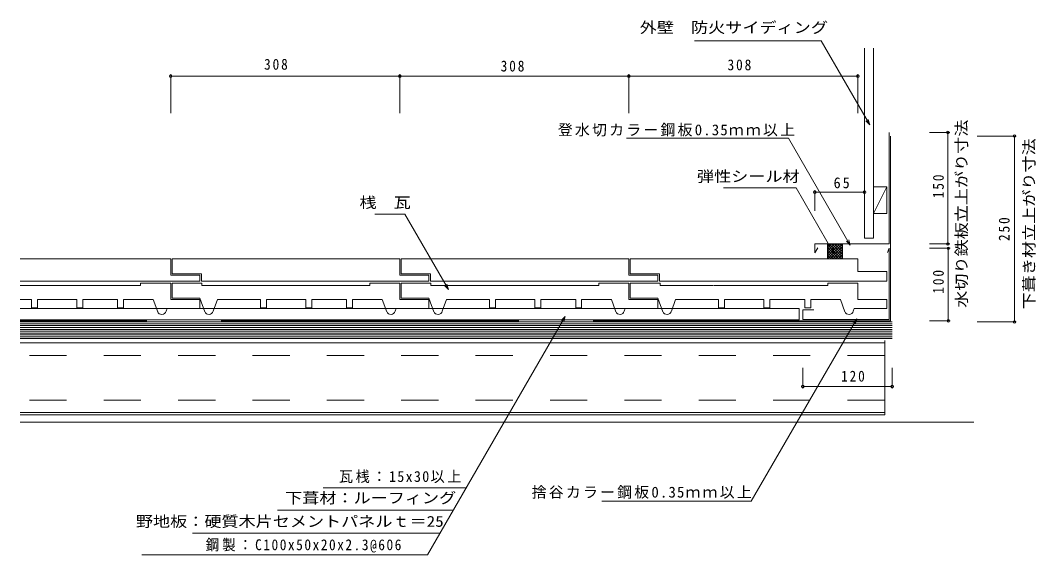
# Model space of a CAD drawing. Units: millimetres, scale not verified. Extents: x -680 to 685, y -354 to 365.
import ezdxf
from ezdxf.enums import TextEntityAlignment as Align

# ---------------------------------------------------------------- set-up
doc = ezdxf.new("R2010")
doc.units = ezdxf.units.MM
doc.header["$LTSCALE"] = 10
doc.linetypes.add('USER1', pattern=[10, 5, -5])
doc.linetypes.add('USER2', pattern=[50, 40, -10])
for name, color, linetype, lineweight in [('0-0_LAYER001', 4, 'Continuous', 18), ('0-1_LAYER003', 7, 'Continuous', 18), ('0-2_LAYER007', 7, 'Continuous', 18)]:
    doc.layers.add(name, color=color, linetype=linetype, lineweight=lineweight)
doc.styles.add('ＭＳ ゴシック', font='')
doc.styles.get('ＭＳ ゴシック').set_extended_font_data('MS Gothic')

msp = doc.modelspace()

# ---------------------------------------------------------------- linework, layer by layer
at = {"layer": '0-0_LAYER001', "color": 7}
for p, q in [((270.83, 337.25), (226.48, 337.25)), ((455.06, 327.72), (455.06, 72.01)), ((467.06, 327.72), (467.06, 72.01)), ((-477.97, 292.38), (-477.97, 239.88)), ((-169.97, 289.88), (-477.97, 289.88)), ((-169.97, 292.38), (-169.97, 239.88)), ((138.03, 289.88), (-169.97, 289.88)), ((138.03, 292.38), (138.03, 239.88)), ((446.03, 289.88), (138.03, 289.88)), ((446.03, 292.38), (446.03, 239.88)), ((569.61, 214.2), (542.11, 214.2)), ((567.11, 64.2), (567.11, 214.2)), ((659.07, 209.31), (606.57, 209.31)), ((656.57, 209.31), (656.57, -40.69)), ((485.06, 141.24), (467.06, 105.24)), ((388.06, 136.39), (388.06, 108.89)), ((388.06, 133.89), (455.06, 133.89)), ((455.06, 136.39), (455.06, 108.89)), ((455.06, 72.01), (467.06, 72.01)), ((388.06, 64.2), (488.06, 64.2)), ((569.61, 64.2), (542.11, 64.2)), ((570.12, 58.38), (542.11, 58.38)), ((567.62, -39.19), (567.62, 58.38)), ((-477.97, 44.2), (-680.19, 44.2)), ((-477.97, 44.2), (-477.97, 22.24)), ((-475.97, 44.2), (-475.97, 24.23)), ((-169.97, 44.2), (-475.97, 44.2)), ((-169.97, 44.2), (-169.97, 22.24)), ((-169.97, 44.2), (-169.97, 24.23)), ((-167.97, 44.2), (-167.97, 24.23)), ((138.03, 44.2), (-167.97, 44.2)), ((138.03, 44.2), (138.03, 22.24)), ((140.03, 44.2), (140.03, 24.23)), ((446.03, 44.2), (140.03, 44.2)), ((446.03, 44.2), (446.03, 26.97)), ((-438.97, 14.01), (-680.19, 14.01)), ((-436.65, 24.23), (-475.97, 24.23)), ((-436.65, 24.23), (-436.65, 14.01)), ((-130.97, 14.01), (-436.65, 14.01)), ((-128.65, 24.23), (-167.97, 24.23)), ((-128.65, 24.23), (-128.65, 14.01)), ((177.03, 14.01), (-128.65, 14.01)), ((179.35, 24.23), (140.03, 24.23)), ((179.35, 24.23), (179.35, 14.01)), ((485.03, 14.01), (179.35, 14.01)), ((446.03, 26.97), (485.03, 26.97)), ((485.03, 14.01), (485.03, 26.97)), ((367.06, -22.69), (-680.19, -22.69)), ((367.06, -22.69), (367.06, -37.69)), ((372.06, -24.25), (386.77, -24.25)), ((367.06, -37.69), (-680.19, -37.69)), ((492.06, -40.69), (-680.19, -40.69)), ((570.12, -39.19), (542.11, -39.19)), ((659.07, -40.69), (606.57, -40.69)), ((482.06, -65.69), (482.06, -165.69)), ((482.06, -68.89), (-680.19, -68.89)), ((372.06, -130.08), (372.06, -102.58)), ((492.06, -130.08), (492.06, -102.58)), ((492.06, -127.58), (372.06, -127.58)), ((482.06, -162.49), (-680.19, -162.49)), ((482.06, -165.69), (-680.19, -165.69)), ((-80.44, -263.8), (-272.84, -263.8)), ((-98.12, -293.78), (-334.25, -293.78)), ((-115.77, -324.68), (-448.75, -324.68))]:
    msp.add_line(p, q, dxfattribs=at)
at = {"layer": '0-0_LAYER001', "color": 1}
for p, q in [((425.29, 64.2), (405.29, 44.2)), ((421.75, 64.2), (405.29, 47.74)), ((418.22, 64.2), (405.29, 51.27)), ((414.68, 64.2), (405.29, 54.81)), ((411.15, 64.2), (405.29, 58.34)), ((407.61, 64.2), (405.29, 61.88)), ((424.08, 44.2), (405.29, 62.99)), ((420.54, 44.2), (405.29, 59.45)), ((417.01, 44.2), (405.29, 55.92)), ((425.29, 46.52), (407.61, 64.2)), ((425.29, 60.66), (408.82, 44.2)), ((425.29, 50.06), (411.15, 64.2)), ((425.29, 57.13), (412.36, 44.2)), ((425.29, 53.59), (414.68, 64.2)), ((425.29, 57.13), (418.22, 64.2)), ((425.29, 60.66), (421.75, 64.2)), ((413.47, 44.2), (405.29, 52.38)), ((409.93, 44.2), (405.29, 48.84)), ((406.4, 44.2), (405.29, 45.31)), ((425.29, 53.59), (415.9, 44.2)), ((425.29, 50.06), (419.43, 44.2)), ((425.29, 46.52), (422.97, 44.2)), ((492.06, -43.19), (-680.19, -43.19)), ((492.06, -45.69), (-680.19, -45.69)), ((492.06, -48.19), (-680.19, -48.19)), ((492.06, -50.69), (-680.19, -50.69)), ((492.06, -53.19), (-680.19, -53.19)), ((492.06, -55.69), (-680.19, -55.69)), ((492.06, -58.19), (-680.19, -58.19)), ((492.06, -60.69), (-680.19, -60.69)), ((492.06, -63.19), (-680.19, -63.19))]:
    msp.add_line(p, q, dxfattribs=at)
at = {"layer": '0-0_LAYER001'}
for p, q in [((-680.19, 8.26), (-518.4, 8.26)), ((-518.4, 11.25), (-518.4, 8.26)), ((-477.97, 11.25), (-518.4, 11.25)), ((-477.97, 11.25), (-477.97, -10.71)), ((-477.97, 11.25), (-477.97, -8.72)), ((-436.04, 11.25), (-475.97, 11.25)), ((-475.97, 11.25), (-475.97, -8.72)), ((-436.04, 11.25), (-436.04, 8.26)), ((-436.04, 8.26), (-365.15, 8.26)), ((-365.15, 8.26), (-210.4, 8.26)), ((-210.4, 11.25), (-210.4, 8.26)), ((-169.97, 11.25), (-210.4, 11.25)), ((-169.97, 11.25), (-169.97, -10.71)), ((-169.97, 11.25), (-169.97, -8.72)), ((-128.04, 11.25), (-167.97, 11.25)), ((-167.97, 11.25), (-167.97, -8.72)), ((-128.04, 11.25), (-128.04, 8.26)), ((-128.04, 8.26), (-57.15, 8.26)), ((-61.06, 8.26), (97.6, 8.26)), ((97.6, 11.25), (97.6, 8.26)), ((138.03, 11.25), (97.6, 11.25)), ((138.03, 11.25), (138.03, -10.71)), ((138.03, 11.25), (138.03, -8.72)), ((179.96, 11.25), (140.03, 11.25)), ((140.03, 11.25), (140.03, -8.72)), ((179.96, 11.25), (179.96, 8.26)), ((179.96, 8.26), (250.85, 8.26)), ((251.81, 8.26), (405.6, 8.26)), ((405.6, 11.25), (405.6, 8.26)), ((446.03, 11.25), (405.6, 11.25)), ((446.03, 11.25), (446.03, -10.71)), ((446.03, 11.25), (446.03, -8.72)), ((-665.18, -10.71), (-680.19, -10.71)), ((-665.18, -10.71), (-665.18, -21.69)), ((-604.28, -10.71), (-657.2, -10.71)), ((-657.2, -10.71), (-657.2, -21.69)), ((-604.28, -10.71), (-604.28, -21.69)), ((-549.37, -10.71), (-596.29, -10.71)), ((-596.29, -10.71), (-596.29, -21.69)), ((-549.37, -10.71), (-549.37, -21.69)), ((-501.44, -10.71), (-541.38, -10.71)), ((-541.38, -21.69), (-541.38, -10.71)), ((-501.44, -10.71), (-495.45, -26.97)), ((-438.77, -8.72), (-475.97, -8.72)), ((-438.77, -8.72), (-432.04, -26.97)), ((-415.05, -10.71), (-420.74, -26.31)), ((-357.18, -10.71), (-415.05, -10.71)), ((-357.18, -10.71), (-357.18, -21.69)), ((-296.28, -10.71), (-349.2, -10.71)), ((-349.2, -10.71), (-349.2, -21.69)), ((-296.28, -10.71), (-296.28, -21.69)), ((-241.37, -10.71), (-288.29, -10.71)), ((-288.29, -10.71), (-288.29, -21.69)), ((-241.37, -10.71), (-241.37, -21.69)), ((-193.44, -10.71), (-233.38, -10.71)), ((-233.38, -21.69), (-233.38, -10.71)), ((-193.44, -10.71), (-187.45, -26.97)), ((-130.77, -8.72), (-167.97, -8.72)), ((-130.77, -8.72), (-124.04, -26.97)), ((-107.05, -10.71), (-112.74, -26.31)), ((-49.18, -10.71), (-107.05, -10.71)), ((-49.18, -10.71), (-49.18, -21.69)), ((11.72, -10.71), (-41.2, -10.71)), ((-41.2, -10.71), (-41.2, -21.69)), ((11.72, -10.71), (11.72, -21.69)), ((66.63, -10.71), (19.71, -10.71)), ((19.71, -10.71), (19.71, -21.69)), ((66.63, -10.71), (66.63, -21.69)), ((114.56, -10.71), (74.62, -10.71)), ((74.62, -21.69), (74.62, -10.71)), ((114.56, -10.71), (120.55, -26.97)), ((177.23, -8.72), (140.03, -8.72)), ((177.23, -8.72), (183.96, -26.97)), ((200.95, -10.71), (195.26, -26.31)), ((258.82, -10.71), (200.95, -10.71)), ((258.82, -10.71), (258.82, -21.69)), ((319.72, -10.71), (266.8, -10.71)), ((266.8, -10.71), (266.8, -21.69)), ((319.72, -10.71), (319.72, -21.69)), ((374.63, -10.71), (327.71, -10.71)), ((327.71, -10.71), (327.71, -21.69)), ((374.63, -10.71), (374.63, -21.69)), ((422.56, -10.71), (382.62, -10.71)), ((382.62, -21.69), (382.62, -10.71)), ((422.56, -10.71), (428.55, -26.97)), ((-657.2, -21.69), (-665.18, -21.69)), ((-596.29, -21.69), (-604.28, -21.69)), ((-541.38, -21.69), (-549.37, -21.69)), ((-482.83, -22.69), (-484.15, -26.31)), ((-438.97, -22.69), (-482.83, -22.69)), ((-349.2, -21.69), (-357.18, -21.69)), ((-288.29, -21.69), (-296.28, -21.69)), ((-233.38, -21.69), (-241.37, -21.69)), ((-174.83, -22.69), (-176.15, -26.31)), ((-130.97, -22.69), (-174.83, -22.69)), ((-41.2, -21.69), (-49.18, -21.69)), ((19.71, -21.69), (11.72, -21.69)), ((74.62, -21.69), (66.63, -21.69)), ((133.17, -22.69), (131.85, -26.31)), ((177.03, -22.69), (133.17, -22.69)), ((266.8, -21.69), (258.82, -21.69)), ((327.71, -21.69), (319.72, -21.69)), ((382.62, -21.69), (374.63, -21.69)), ((441.17, -22.69), (439.85, -26.31)), ((485.03, -22.69), (441.17, -22.69))]:
    msp.add_line(p, q, dxfattribs=at)
at = {"layer": '0-0_LAYER001', "color": 7, "linetype": 'USER2'}
msp.add_line((490.06, -39.19), (-680.19, -39.19), dxfattribs=at)
at = {"layer": '0-0_LAYER001', "color": 7, "linetype": 'USER1'}
for p, q in [((482.06, -85.69), (-680.19, -85.69)), ((482.06, -145.69), (-680.19, -145.69))]:
    msp.add_line(p, q, dxfattribs=at)
at = {"layer": '0-0_LAYER001', "color": 7}
for points in [[(462.02, 224.33), (396.83, 337.25), (270.83, 337.25)], [(460.08, 231.57), (462.02, 224.33), (456.72, 229.63)], [(435.88, 62.46), (352.62, 206.66), (135.12, 206.66)], [(414.6, 50.22), (362.94, 139.69), (265.44, 139.69)], [(-104.65, 2.94), (-163.1, 104.18), (-203.6, 104.18)], [(433.94, 69.71), (435.88, 62.46), (430.57, 67.76)], [(388.06, 64.2), (388.06, 52.34), (392.14, 58.76)], [(412.66, 57.46), (414.6, 50.22), (409.3, 55.52)], [(-438.97, 14.01), (-438.97, 22.24), (-477.97, 22.24)], [(-130.97, 14.01), (-130.97, 22.24), (-169.97, 22.24)], [(177.03, 14.01), (177.03, 22.24), (138.03, 22.24)], [(-106.59, 10.19), (-104.65, 2.94), (-109.95, 8.24)], [(52.38, -33.42), (-132.55, -353.75), (-517, -353.75)], [(47.08, -38.73), (52.38, -33.42), (50.44, -40.67)], [(444.42, -36.35), (302.73, -281.76), (101.73, -281.76)], [(439.12, -41.65), (444.42, -36.35), (442.48, -43.6)]]:
    msp.add_lwpolyline(points, dxfattribs=at)
for points in [[(467.06, 105.24), (485.06, 105.24), (485.06, 141.24), (467.06, 141.24)], [(405.29, 44.2), (425.29, 44.2), (425.29, 64.2), (405.29, 64.2)]]:
    msp.add_lwpolyline(points, close=True, dxfattribs=at)
at = {"layer": '0-0_LAYER001'}
for points in [[(-438.97, -22.69), (-438.97, -10.71), (-477.97, -10.71)], [(-130.97, -22.69), (-130.97, -10.71), (-169.97, -10.71)], [(177.03, -22.69), (177.03, -10.71), (138.03, -10.71)], [(485.03, -22.69), (485.03, -10.71), (446.03, -10.71)]]:
    msp.add_lwpolyline(points, dxfattribs=at)
at = {"layer": '0-0_LAYER001', "color": 7}
for centre in [(-477.97, 289.88), (-169.97, 289.88), (-169.97, 289.88), (138.03, 289.88), (138.03, 289.88), (446.03, 289.88), (567.11, 214.2), (656.57, 209.31), (388.06, 133.89), (455.06, 133.89), (567.11, 64.2), (567.62, 58.38), (567.62, -39.19), (656.57, -40.69), (372.06, -127.58), (492.06, -127.58)]:
    msp.add_circle(centre, 1.7, dxfattribs=at)
at = {"layer": '0-0_LAYER001'}
for centre in [(-489.92, -24.69), (-426.58, -24.69), (-181.92, -24.69), (-118.58, -24.69), (126.08, -24.69), (189.42, -24.69), (434.08, -24.69)]:
    msp.add_arc(centre, 5.99, 199.47122, 344.27761, dxfattribs=at)
at = {"layer": '0-1_LAYER003', "linetype": 'USER2'}
msp.add_line((490.06, 209.31), (490.06, -39.19), dxfattribs=at)
at = {"layer": '0-1_LAYER003'}
msp.add_line((602.06, -175.69), (-680.19, -175.69), dxfattribs=at)
at = {"layer": '0-2_LAYER007', "color": 2}
for p, q in [((488.06, 64.2), (488.06, 214.2)), ((488.06, 58.38), (485.94, 52.77)), ((488.06, 58.38), (488.06, -37.25)), ((372.06, -24.25), (372.06, -37.25)), ((372.06, -37.25), (488.06, -37.25))]:
    msp.add_line(p, q, dxfattribs=at)

# ---------------------------------------------------------------- texts
at = {"layer": '0-2_LAYER007', "style": 'ＭＳ ゴシック', "width": 1.15}
for s, p in [('外壁\u3000防火サイディング', (152.75, 343.57)), ('弾性シール材', (229.68, 143.37)), ('桟\u3000瓦', (-224.11, 108.18)), ('下葺材：ルーフィング', (-324.09, -289.09)), ('\u3000野地板：硬質木片セメントパネルｔ＝25', (-547.72, -320.66))]:
    msp.add_text(s, height=14.66, dxfattribs=at).set_placement(p, align=Align.BOTTOM_LEFT)
for s, p in [('水切り鉄板立上がり寸法', (597.13, -21.54)), ('下葺き材立上がり寸法', (687.88, -23.75))]:
    msp.add_text(s, height=14.66, rotation=90, dxfattribs=at).set_placement(p, align=Align.BOTTOM_LEFT)
at = {"layer": '0-2_LAYER007', "char_height": 14.66, "attachment_point": 7, "style": 'ＭＳ ゴシック'}
for s, insert in [('\\T1.28;\\W0.9;308', (-352.47, 298.32)), ('\\T1.28;\\W0.9;308', (-34.3, 295.94)), ('\\T1.28;\\W0.9;308', (270.75, 297.58)), ('\\T1.15;登水切カラー鋼板0.35ｍｍ以上', (42.64, 208.67)), ('\\T1.28;\\W0.95;65', (413.41, 138.94)), ('\\T1.28;\\W0.9;120', (423.37, -121.15)), ('\\T1.18;\\W0.95;瓦桟：15x30以上', (-251.74, -257.52)), ('\\T1.15;捨谷カラー鋼板0.35ｍｍ以上', (7.4, -278.56)), ('\\T1.23;\\W0.9;\u3000鋼製：C100x50x20x2.3@606\u3000', (-453, -350.91))]:
    msp.add_mtext(s, dxfattribs=dict(at, insert=insert))
at = {"layer": '0-2_LAYER007', "char_height": 14.66, "attachment_point": 7, "rotation": 90, "style": 'ＭＳ ゴシック'}
for s, insert in [('\\T1.28;\\W0.9;150', (561.71, 125.66)), ('\\T1.28;\\W0.9;250', (650.25, 68.11)), ('\\T1.28;\\W0.9;100', (561.71, -2.72))]:
    msp.add_mtext(s, dxfattribs=dict(at, insert=insert))

doc.saveas('drawing.dxf')
